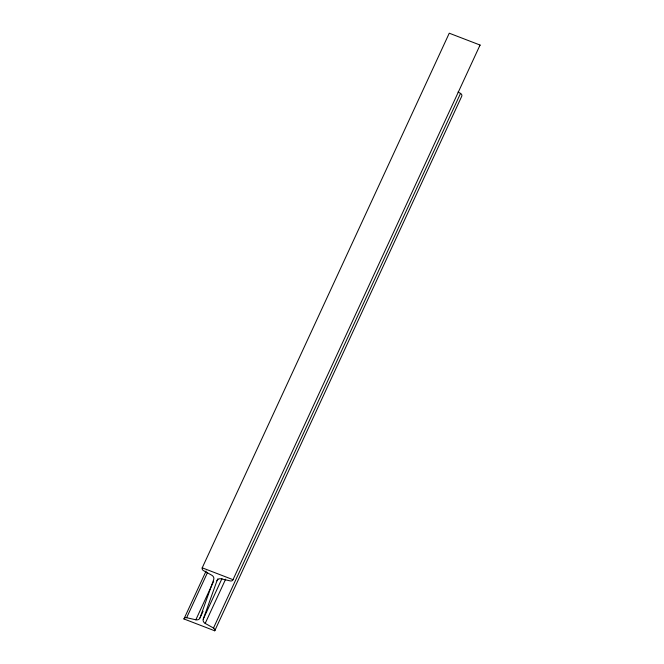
<?xml version="1.0" encoding="UTF-8"?>
<svg xmlns="http://www.w3.org/2000/svg" width="664" height="664" viewBox="0 0 664 664"><rect width="100%" height="100%" fill="white"/><g stroke="black" fill="none" stroke-linecap="round" stroke-linejoin="round"><path stroke-width="1" d="M214.746 630.8L183.945 618.956A2.531 2.166 24.8 0 1 186.634 617.703L195.838 619.803A3.909 3.353 24.8 0 0 200.005 617.86L213.708 579.514A3.909 3.353 24.8 0 0 211.774 575.223L203.466 570.6A2.531 2.166 24.8 0 1 202.221 567.828L449.254 33.2L480.055 45.044L233.022 579.672A2.531 2.166 24.8 0 1 230.333 580.925L221.129 578.825A3.909 3.353 24.8 0 0 216.962 580.768L203.259 619.114A3.909 3.353 24.8 0 0 205.193 623.405L213.501 628.028A2.531 2.166 24.8 0 1 214.746 630.8L461.779 96.172A2.531 2.166 24.8 0 0 460.534 93.4L458.036 92.014M183.945 618.956L206.13 570.957M186.634 617.703L207.517 572.526M195.838 619.803L213.675 581.216M216.962 580.768L217.833 578.884M200.005 617.86L203.051 611.27M203.259 619.114L221.959 578.643M205.193 623.405L225.636 579.166M213.501 628.028L460.534 93.4M202.221 567.828L233.022 579.672M480.055 45.044A2.531 2.166 24.8 0 1 479.466 45.866"/></g></svg>
